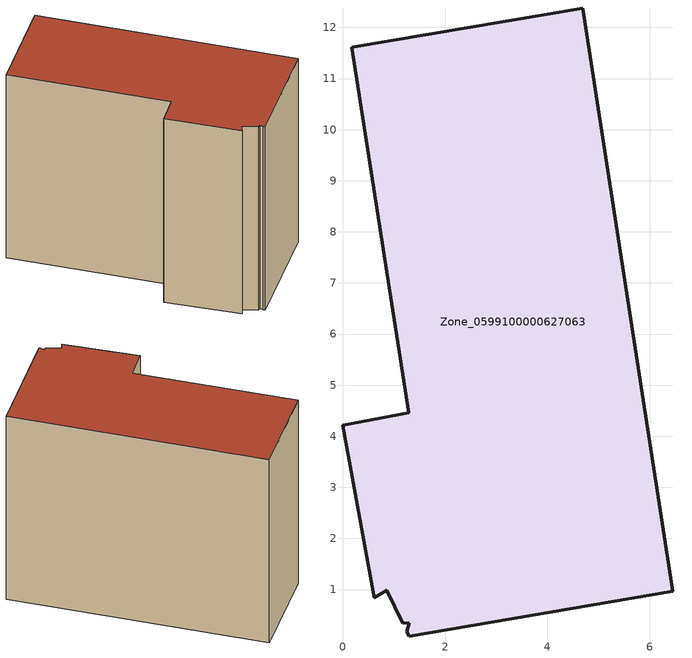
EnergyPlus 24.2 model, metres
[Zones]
Zone_0599100000627063
 floor ground (C_G): 1.3,0.35 1.17,0.34 0.85,0.99 0.62,0.84 0,4.21 1.29,4.46 0.17,11.61 4.69,12.38 6.45,0.97 1.29,0.09 1.25,0.18 z0
 wall outside (C_F): 6.45,0.97 4.69,12.38 0.17,11.61 1.29,4.46 0,4.21 0.62,0.84 0.85,0.99 1.17,0.34 1.3,0.35 1.25,0.18 1.29,0.09 6.45,0.97 z0:9.36
 roof outside (C_R): 1.3,0.35 1.25,0.18 1.29,0.09 6.45,0.97 4.69,12.38 0.17,11.61 1.29,4.46 0,4.21 0.62,0.84 0.85,0.99 1.17,0.34 z9.36
[BUILDING]
Pand.0599100000627063: North Axis=0; Terrain=City; Loads Convergence Tolerance Value=0.04; Temperature Convergence Tolerance Value=0.4; Solar Distribution=FullExterior; Maximum Number of Warmup Days=25; Minimum Number of Warmup Days=1
[Site:Location]
Rotterdam.The.Hague.AP_ZH_NLD Design_Conditions: Latitude=51.96; Longitude=4.45; Time Zone=1; Elevation=-4.5
[SITE:GROUNDTEMPERATURE:BUILDINGSURFACE]
18, 18, 18, 18, 18, 18, 18, 18, 18, 18, 18, 18
[MATERIAL] Thermal Absorptance=0.9; Solar Absorptance=0.7; Visible Absorptance=0.7
Name | Roughness | Thickness | Conductivity | Density | Specific Heat
G.TI.1946 | MediumSmooth | 0.15 | 1 | 540 | 1210
F.TI.1946 | Rough | 0.3 | 0.857143 | 1920 | 840
R.TI.1946 | MediumRough | 0.2 | 0.1 | 1500 | 1000
[CONSTRUCTION]
C_G: G.TI.1946
C_F: F.TI.1946
C_R: R.TI.1946
[ZONE]
Zone_0599100000627063: Type=1; Multiplier=1; Ceiling Height=Autocalculate; Volume=Autocalculate; Floor Area=autocalculate; Part of Total Floor Area=Yes
[ZONEINFILTRATION:DESIGNFLOWRATE]
Infil_Zone_0599100000627063: Zone or ZoneList or Space or SpaceList=Zone_0599100000627063; Schedule=AlwaysOn; Design Flow Rate Calculation Method=Flow/Area; Flow Rate per Floor Area=0.003; Constant Term Coefficient=1; Temperature Term Coefficient=0; Velocity Term Coefficient=0; Velocity Squared Term Coefficient=0
[HVACTEMPLATE:ZONE:IDEALLOADSAIRSYSTEM]
Zone_0599100000627063: Maximum Heating Supply Air Temperature=50; Minimum Cooling Supply Air Temperature=13; Maximum Heating Supply Air Humidity Ratio=0.0156; Minimum Cooling Supply Air Humidity Ratio=0.0077; Heating Limit=NoLimit; Cooling Limit=NoLimit; Dehumidification Control Type=ConstantSensibleHeatRatio; Cooling Sensible Heat Ratio=0.7; Dehumidification Setpoint=60; Humidification Control Type=None; Humidification Setpoint=30; Outdoor Air Method=None; Outdoor Air Flow Rate per Person=0.00944; Outdoor Air Flow Rate per Zone Floor Area=0; Outdoor Air Flow Rate per Zone=0; Demand Controlled Ventilation Type=None; Outdoor Air Economizer Type=NoEconomizer; Heat Recovery Type=None; Sensible Heat Recovery Effectiveness=0.7; Latent Heat Recovery Effectiveness=0.65
[ZONECONTROL:THERMOSTAT]
ThermostatControl_Zone_0599100000627063: Zone or ZoneList=Zone_0599100000627063; Control Type Schedule=DualSetpointControlType; Control 1=Thermostat_Zone_0599100000627063; Temperature Difference Between Cutout And Setpoint=0
[THERMOSTATSETPOINT:DUALSETPOINT]
Thermostat_Zone_0599100000627063: Heating Setpoint Temperature Schedule=HeatingSetpoint_Zone_0599100000627063; Cooling Setpoint Temperature Schedule=CoolingSetpoint_Zone_0599100000627063
[SCHEDULE:COMPACT]
HeatingSetpoint_Zone_0599100000627063: Through: 12/31, For: AllDays, Until: 24:00, 21
CoolingSetpoint_Zone_0599100000627063: Through: 12/31, For: AllDays, Until: 24:00, 24
DualSetpointControlType: Through: 12/31, For: AllDays, Until: 24:00, 4
AlwaysOn: Through: 12/31, For: AllDays, Until: 24:00, 1
